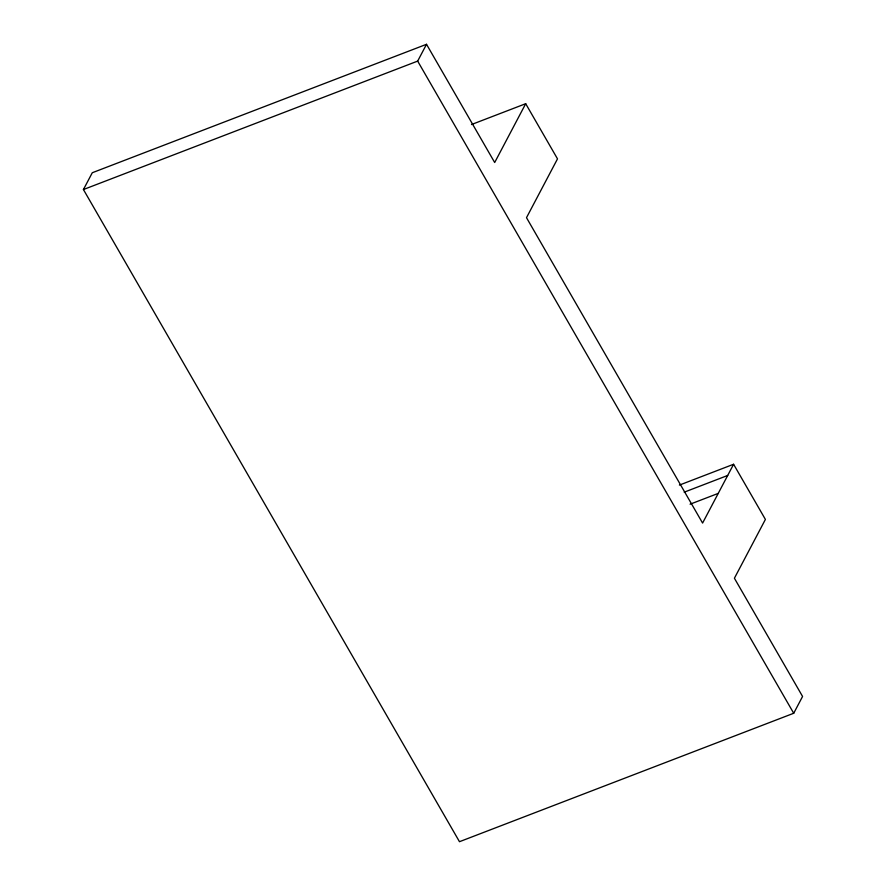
<?xml version="1.0" encoding="UTF-8"?>
<svg xmlns="http://www.w3.org/2000/svg" width="886" height="886" viewBox="0 0 886 886"><rect width="100%" height="100%" fill="white"/><g stroke="black" fill="none" stroke-linecap="round" stroke-linejoin="round"><path stroke-width="1.33" d="M83.428 189.538L92.288 172.737L426.52 44.3L494.687 162.515L525.697 103.706L557.504 158.871L526.494 217.679L702.587 523.072L733.597 464.264L765.404 519.429L734.405 578.237L802.572 696.462L793.712 713.263L459.48 841.7L83.428 189.538L417.66 61.101L426.52 44.3M471.496 124.538L525.697 103.706M679.396 485.096L733.597 464.264M684.191 492.184L727.694 475.461M690.094 504.2L718.247 493.391M417.66 61.101L793.712 713.263"/></g></svg>
